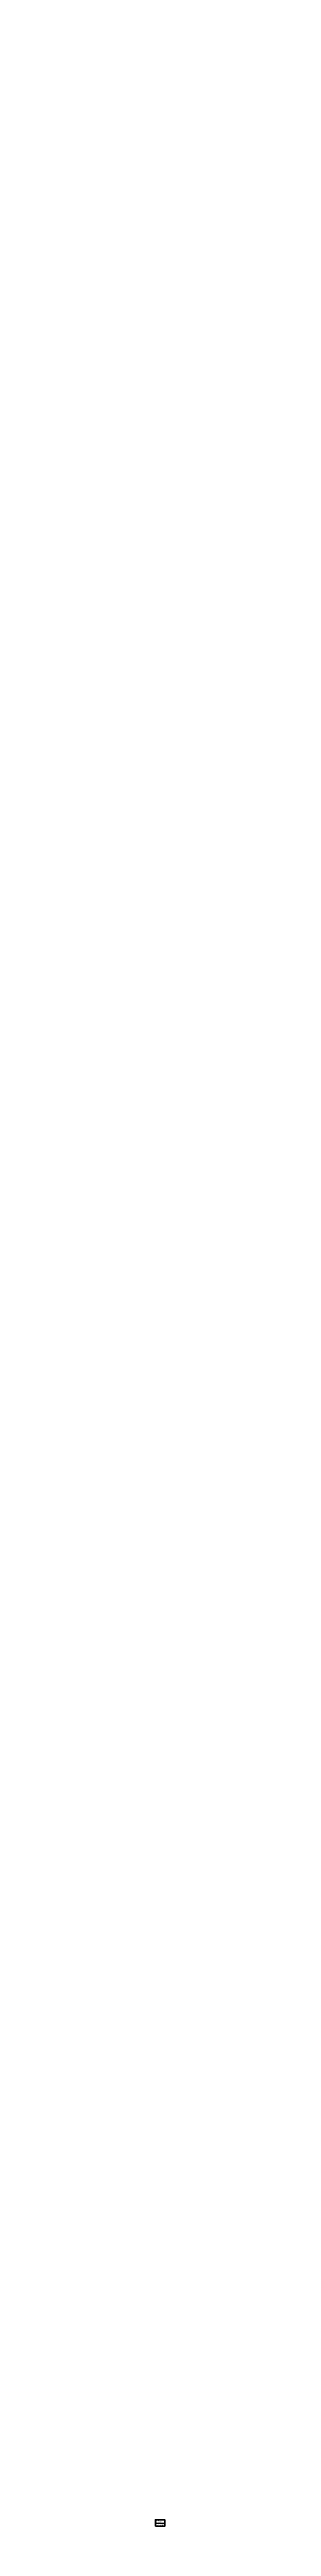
# Paper-space layout 'A5.0' of a CAD drawing. Header units: inches. Extents: x 0 to 17, y 0 to 3974.
# The model-space entities are those that its viewports show. They can reach past a viewport. Long polylines and large blocks are cut down to what shows.
import ezdxf

# ---------------------------------------------------------------- set-up
doc = ezdxf.new("R2010")
doc.units = ezdxf.units.IN
doc.header["$MEASUREMENT"] = 0
doc.layers.get('0').update_dxf_attribs({"lineweight": 9})
doc.layers.add('0-NPLT', color=250, linetype='Continuous', plot=False)
for name, color, linetype, lineweight in [('2', 7, 'Continuous', 18), ('3', 7, 'Continuous', 30), ('A-TEXTx', 7, 'Continuous', 18), ('TB-11x17', 7, 'Continuous', 50)]:
    doc.layers.add(name, color=color, linetype=linetype, lineweight=lineweight)
doc.layers.get('0-NPLT').off()
doc.layers.get('Defpoints').freeze()
doc.styles.get("Standard").update_dxf_attribs({"font": 'arial.ttf'})

# ---------------------------------------------------------------- blocks, each defined once
blk = doc.blocks.new('11x17 titleblock border')
at = {"layer": 'TB-11x17', "ltscale": 0.25}
blk.add_lwpolyline([(0.5, 0.1), (0.5, 10.6), (15.4, 10.6), (15.4, 0.1)], close=True, dxfattribs=at)
at = {"layer": 'TB-11x17', "lineweight": 0, "ltscale": 0.5, "insert": (0.4, 0.1), "char_height": 0.0312, "width": 3974.269, "attachment_point": 1, "rotation": 90}
blk.add_mtext("{\\fArial|b0|i0|c0|p34;THESE DRAWINGS ARE FREE FOR YOU TO SHARE, MODIFY, AND DUPLICATE. THIS WORK DOESN'T REPRESENT A LEGAL CONTRACT OR CONSTITUTE ARCHITECTURAL SERVICES. NO PERSON OR ORGANIZATION MAKES ANY WARRANTY REGARDING THE INFORMATION PROVIDED. THE CREATORS DISCLAIM LIABILITY FOR ANY DAMAGES RESULTING FROM ITS USE. THIS WORK IS AVAILABLE UNDER A CREATIVE COMMONS ATTRIBUTION SHARE-ALIKE LICENSE. SOME RIGHTS RESERVED. }", dxfattribs=at)
blk = doc.blocks.new('creativecommonslogo')
at = {"ltscale": 0.25}
h = blk.add_hatch(color=256, dxfattribs=at)
edge = h.paths.add_edge_path()
edge.add_arc((3036, 12538), 3.53, 0, 360)
h = blk.add_hatch(color=256, dxfattribs=at)
edge = h.paths.add_edge_path()
edge.add_arc((3099, 12538), 45.7, 0, 360)
edge = h.paths.add_edge_path(flags=16)
edge.add_arc((3099, 12538), 38.8, 0, 360)
h = blk.add_hatch(color=256, dxfattribs=at)
edge = h.paths.add_edge_path()
edge.add_arc((3162, 12538), 3.53, 0, 360)
at = {"lineweight": 5}
for centre, radius in [((3036, 12538), 3.53), ((3099, 12538), 45.7), ((3099, 12538), 38.8), ((3162, 12538), 3.53)]:
    blk.add_circle(centre, radius, dxfattribs=at)
at = {"char_height": 18, "width": 1.97}
for s, insert, attachment_point, rotation in [('{\\fArial|b1|i0|c0|p34;\\T0.75;s}', (3042, 12517), 5, 290.42291), ('{\\fArial|b1|i0|c0|p34;a}', (3048, 12557), 8, 70.2775), ('{\\fArial|b1|i0|c0|p34;t}', (3047, 12574), 5, 55.65417), ('{\\fArial|b1|i0|c0|p34;\\T0.75;h}', (3050, 12502), 5, 309.24197), ('{\\fArial|b1|i0|c0|p34;t}', (3057, 12585), 5, 41.27567), ('{\\fArial|b1|i0|c0|p34;\\T0.75;a}', (3061, 12490), 5, 321.37957), ('{\\fArial|b1|i0|c0|p34;r}', (3070, 12594), 5, 28.09659), ('{\\fArial|b1|i0|c0|p34;\\T0.75;r}', (3073, 12483), 5, 334.98063), ('{\\fArial|b1|i0|c0|p34;i}', (3081, 12599), 5, 16.88611), ('{\\fArial|b1|i0|c0|p34;\\T0.75;e}', (3087, 12478), 5, 349.21577), ('{\\fArial|b1|i0|c0|p34;b}', (3096, 12601), 5, 2.33171), ('{\\fArial|b1|i0|c0|p34;\\T0.75;-}', (3101, 12477), 5, 1.99034), ('{\\fArial|b1|i0|c0|p34;u}', (3115, 12599), 5, 345.56934), ('{\\fArial|b1|i0|c0|p34;\\T0.75;a}', (3114, 12480), 5, 14.75217), ('{\\fArial|b1|i0|c0|p34;\\T0.75;l}', (3128, 12484), 5, 27.69914), ('{\\fArial|b1|i0|c0|p34;t}', (3130, 12593), 5, 330.88852), ('{\\fArial|b1|i0|c0|p34;\\T0.75;i}', (3137, 12491), 5, 38.63165), ('{\\fArial|b1|i0|c0|p34;i}', (3140, 12586), 5, 319.13557), ('{\\fArial|b1|i0|c0|p34;\\T0.75;k}', (3149, 12502), 5, 53.99658), ('{\\fArial|b1|i0|c0|p34;o}', (3149, 12576), 5, 306.62525), ('{\\fArial|b1|i0|c0|p34;n}', (3158, 12561), 5, 290.54452), ('{\\fArial|b1|i0|c0|p34;\\T0.75;e}', (3156, 12517), 5, 69.68766)]:
    blk.add_mtext(s, dxfattribs=dict(at, insert=insert, attachment_point=attachment_point, rotation=rotation))
at = {"insert": (3071, 12564), "char_height": 38.81, "width": 6, "attachment_point": 1}
blk.add_mtext('{\\fArial|b1|i0|c0|p34;cc}', dxfattribs=at)

msp = doc.modelspace()

# ---------------------------------------------------------------- linework, layer by layer
at = {"layer": '2', "lineweight": 9, "ltscale": 0.1}
for p, q in [((3123.969982, 11971.0806668), (3123.969982, 10982.276289)), ((3000.0000785, 10886.5008975), (3192.0000785, 10886.5008975)), ((3000.0000785, 10838.5008975), (3192.0000785, 10838.5008975)), ((3000.0000785, 10790.5008975), (3192.0000785, 10790.5008975)), ((3000.0000785, 10742.5008975), (3192.0000785, 10742.5008975))]:
    msp.add_line(p, q, dxfattribs=at)
at = {"layer": '3', "ltscale": 0.25}
for p, q in [((4443.7618855, 3842.4676375), (4106.3041513, 3842.4676375)), ((4443.7618855, 3716.4676375), (4106.3041513, 3716.4676375))]:
    msp.add_line(p, q, dxfattribs=at)
at = {"layer": 'TB-11x17', "lineweight": 9, "ltscale": 0.1}
for p, q in [((3000.0000785, 12206.5566642), (3192.0000785, 12206.5566642)), ((3000.0000785, 12038.5566642), (3192.0000785, 12038.5566642))]:
    msp.add_line(p, q, dxfattribs=at)

# ---------------------------------------------------------------- block references
at = {"layer": 'TB-11x17', "ltscale": 0.25}
msp.add_blockref('creativecommonslogo', (-3, -220.3941283), dxfattribs=at)

# ---------------------------------------------------------------- texts
at = {"ltscale": 0.1, "char_height": 3, "attachment_point": 7}
for s, insert, width in [('{MATERIALS SCHEDULE}', (4106.2481563, 3849.5682085), 47.37102925), ('{FIXTURE & EQUIPMENT SCHEDULE}', (4106.2481563, 3723.5682085), 81.374874362)]:
    msp.add_mtext(s, dxfattribs=dict(at, insert=insert, width=width))
at = {"layer": 'A-TEXTx', "attachment_point": 1}
for s, insert, char_height, width in [('{\\fArial|b1|i0|c0|p34;\\T1.5;OPEN-SOURCE\\T1.25; \\P\\T1.22;ARCHITECTURAL\\P\\T1.58;DRAWING SET}', (3000.0000785, 12151.9673588), 14, 222.415029029), ('{02-14-2015\\P\\T0.97;FIRST ONLINE RELEASE}', (3000.525282, 10879.0814342), 12, 301.285070397), ('{12-31-2019\\P\\T0.97;MINOR GRAPHIC EDITS}', (3000.525282, 10831.0814342), 12, 301.285070397), ('{12-25-2020\\P\\T0.97;RENAMED & REFINED}', (3000.525282, 10783.0814342), 12, 301.285070397), ('{REVISIONS}', (3000.525282, 10910.2280401), 12, 3.324282936), ('SHEET TITLE', (3001.525282, 10597.3509908), 12, 208.543840469), ('DATE', (3001.525282, 10690.7958236), 12, 3.324282936)]:
    msp.add_mtext(s, dxfattribs=dict(at, insert=insert, char_height=char_height, width=width))
at = {"layer": 'A-TEXTx', "width": 0.474864075, "attachment_point": 1, "rotation": 90}
for s, insert, char_height in [('{\\fArial|b0|i0|c0|p18;\\T2;AMERICAN FARMHOUSE}', (3074.9853684, 10990.1974557), 36), ('{\\fArial|b0|i0|c0|p18;\\T1.8;FREE FILES AVAILABLE AT FREEFARMHOUSE.COM}', (3142.6264809, 10988.3202287), 18), ('{\\fArial|b0|i0|c0|p18;\\T1.8;A DESIGN BY JAY OSBORNE}', (3030.2662767, 11206.5936325), 18)]:
    msp.add_mtext(s, dxfattribs=dict(at, insert=insert, char_height=char_height))
at = {"layer": 'A-TEXTx', "ltscale": 0.5}
for s, insert, char_height, width, attachment_point in [('{\\fArial|b1|i0|c0|p34;12-25-2020}', (3001.4894768, 10644.7641175), 18, 203.811716726, 7), ('{\\fArial|b1|i0|c1|p0;MARK\tITEM\t\t\t\t\tSIZE\t\t\tMATERIAL\t\t\t\tNOTES\t\t\t\t\t\t\t\t\t\t\t\t\t\tMANUFACTURER / MODEL\t\t\t\t}\\P\\PF-00\t\tBRICK\t\t\t\t-\t\t\tSMOOTH BRICK\t\t\tRED COLOR, SAND-FACED, AVOID WIRE CUT OR "EXTRUDED" LOOK\t\t\t\t-', (4106.2957039, 3846.9746214), 2.25, 351.704374518, 1), ('F-20\t\tFLOOR DECKING\t\t\t1x4\t\t\tPAINTED WOOD\t\t\tTONGUE & GROOVE, UNPAINTED CEDAR PREFERRED\t\t\t\t\t\t-\\PF-22\t\tPORCH COLUMN\t\t\t6x6\t\t\tWOOD\t\t\t\tCHAMFERED 1" FROM EDGES\t\t\t\t\t\t\t\t\t\t-\\PF-24\t\tCLAPBOARD SIDING\t\t6"\t\t\tFIBER CEMENT\t\t\tJAMES HARDIE / ARTISAN LAP SIDI\tNG\t\t\t\t\t\t\t\t\t-\\PF-26\t\tEXT OPENING CASING\t\t5-6"\t\t\tFIBER CEMENT\t\t\t.75" THICK HARDIPLANK\t\t\t\t\t\t\t\t\t\t\t-\\PF-28\t\tBED MOLDING\t\t\t2.5"\t\t\tROT-RESISTANT \t\t\tPAINTED\t\t\t\t\t\t\t\t\t\t\t\t\t\t-\\PF-30\t\tASTRAGAL\t\t\t\t1"\t\t\tROT-RESISTANT\t\t\tPAINTED\t\t\t\t\t\t\t\t\t\t\t\t\t\t-\\PF-32\t\tCROWN MOLDING \t\t3"\t\t\tROT-RESISTANT\t\t\tPAINTED\t\t\t\t\t\t\t\t\t\t\t\t\t\t-', (4106.2968386, 3835.7514445), 2.25, 351.703239824, 1), ('X-80\t\tWATER HEATER\t\t\t8"x7"x3"\t\tINSTANT, TANKLESS, UNDERCOUNTER\t\t\t\t\t\t\t\t\t\t\tSTIEBEL / ELTRON MINI\\PX-84\t\tINTERIOR CEILING FAN\t\t48" DIA MAX\tINCLUDES LIGHTING\t\t\t\t\t\t\t\t\t\t\t\t\t\t-\\PX-86\t\tEXTERIOR CEILING FAN\t60" DIA MAX\t-\t\t\t\t\t\t\t\t\t\t\t\t\t\t\t\t\t-', (4106.2947555, 3645.0380908), 2.25, 314.697473114, 1), ('{\\fArial|b1|i0|c1|p0;MARK\tITEM\t\t\t\t\tSIZE\t\t\tNOTES\t\t\t\t\t\t\t\t\t\t\t\t\t\t\t\tMANUFACTURER / MODEL\t}\\P\\PX-00\t\tREFRIGERATOR\t\t\t25x25x69"\t\tENERGY STAR\t\t\t\t\t\t\t\t\t\t\t\t\t\t\tBLOMBERG / BRFB1042SS\\PX-02\t\tKITCHEN SINK\t\t\t24"x18"\t\tSINGLE BOWL, VITREOUS CHINA\t\t\t\t\t\t\t\t\t\t\t\tHIGHPOINT COLLECTION / FIRECLAY\\PX-04\t\tRANGE / OVEN\t\t\t24"x24"x36"\t\t-\t\t\t\t\t\t\t\t\t\t\t\t\t\t\t\t\t-\t\t\\PX-10\t\tKITCHEN COUNTERTOP\t1.5-2" THICK\tWHITE PORCELEIN TILE OVER COMPOSITE BOARD, WITH ROUNDED EDGES\t\t\t\t\t-\\PX-12\t\tFLOOR CABINETS\t\t12", 24" WIDE\tINCLUDES (3) 12" WALL UNITS AS FLOOR CABINETS WITH OPEN SHELVES\t\t\t\t\tIKEA / SEKTION\\PX-14\t\tWALL CABINETS\t\t\t12" WIDE\t\tPAINTED, GLAZED DOORS PREFERRED\t\t\t\t\t\t\t\t\t\t\tIKEA / SEKTION', (4106.3074922, 3720.9573375), 2.25, 351.692586269, 1), ('X-20\t\tTOILET\t\t\t\t26"x18"\t\t1.0 GPF\t\t\t\t\t\t\t\t\t\t\t\t\t\t\t\tTOTO / ROWAN CST405MF OR EQUIVALENT\\PX-22\t\tWC TOILET\t\t\t\t2\' MAX LENGTH\tWALL HUNG, 1.6 GPF, SIZE IS CRITICAL FOR PROPER CLEARANCES\t\t\t\t\t\tAQUIA / WALL HUNG DUAL FLUSH TOILET CT418F\\PX-24\t\tCORNER SINK\t\t\t16"x16" MAX\tVITREOUS CHINA, WALL HUNG OR PEDESTAL, SIZE CRITICAL FOR CLEARANCES\t\t\t\tELIZABETHAN CLASSICS / ETCB CORNER BASIN\\PX-26\t\tBATHROOM VANITY\t\t21"x42"\t\tCENTERED WITH MIRROR WALL CABINET\t\t\t\t\t\t\t\t\t\t-\\PX-28\t\tBATHTUB\t\t\t\t30"x60"x18"\t\tINSTALL LOW-FLOW SHOWER HEAD\t\t\t\t\t\t\t\t\t\t\tKOHLER / STERLING 71091120 OR EQUIVALENT\\PX-30\t\tMIRROR CABINET\t\t25"x38"x6"\t\tWHITE FRAME, OPTIONAL CASING SURROUND\t, CENTERED ON SINK\t\t\t\t\t\tIKEA / HEMNES OR EQUIVALENT', (4106.3250765, 3686.8892647), 2.25, 351.67500192, 1), ('F-40\t\t5V METAL ROOF PANELS\t24"OC\t\tGALVALUME\t\t\tOPTIONAL: STANDING SEAM METAL ROOF PANELS\t\t\t\t\t\t\t-\\PF-42\t\tBULBED RIDGE CAP\t\t4"\t\t\tGALVALUME\t\t\tUSE SAME SUPPLIER AND PRODUCT LINE AS 5V PANELS\t\t\t\t\t\t-\t\t\\PF-44\t\tHALF-ROUND GUTTER\t\t5" DIA\t\t\tGALV STEEL OR COPPER\tDOWNSPOUTS TO FOLLOW CORNER BOARDS\t\t\t\t\t\t\t\t-\\PF-52\t\tCHIMNEY CAP\t\t\t~2\'X2\'\t\t\tCONCRETE\t\t\t\tMINIMAL PROFILE, OPTIONAL: SPARK ARRESTOR OR CHIMNEY POT\t\t\t\t-', (4106.2801035, 3805.4754516), 2.25, 351.719974965, 1), ('F-60\t\tHARDWOOD FLOOR\t\t2-3" BOARDS\tFINISH WOOD\t\t\tTONGUE & GROOVE, STAINED\t\t\t\t\t\t\t\t\t\t-\t\t\t\t\t\t\\PF-62\t\tFLOOR TILE\t\t\t~2"\t\t\tCERAMIC\t\t\t\tHEXAGONAL PATTERN\t\t\t\t\t\t\t\t\t\t\t\t-\\PF-64\t\tWALL TILE\t\t\t\t4" SQUARE\t\tCERAMIC\t\t\t\tWHITE OR LIGHT BLUE\t\t\t\t\t\t\t\t\t\t\t\t-\\PF-66\t\tBRICK TILE\t\t\t\t1/2" THICK\t\tRECLAIMED BRICK\t\tTHIN BRICK VENEER, NARROW (1/4") MORTAR JOINTS, SMOOTH RED COLOR\t\t-\t\\PF-68\t\tBASE MOLDING\t\t\t.5"X4"\t\t\tFINISH WOOD\t\t\tINCLUDE DECORATIVE BASE CAP MOLDING\t\t\t\t\t\t\t\t-\\PF-72\t\tINT OPENING CASING\t\t.5"X4"\t\t\tWOOD\t\t\t\tPAINTED, WITH .75"-THICK PLINTH BLOCK AT BASE\t\t\t\t\t\t\t-\t\t\t\\PF-74\t\tBEADBOARD\t\t\t1/2"\t\t\tCOMPOSITE PANEL\t\tEXTERIOR GRADE BEADBOARD TO BE USED AT PORCH\t\t\t\t\t\t-\\PF-76\t\tWAINSCOT CAP\t\t\t-\t\t\tWOOD\t\t\t\tPAINTED\t\t\t\t\t\t\t\t\t\t\t\t\t\t-\\PF-78\t\tHANDRAIL\t\t\t\t2"\t\t\tFINISH WOOD\t\t\tSTAINED SAME COLOR AS FLOOR\t\t\t\t\t\t\t\t\t\t-\t\\PF-80\t\tNEWEL POST\t\t\t4x4\t\t\tWOOD\t\t\t\tPAINTED, MODESTLY DECORATIVE\t\t\t\t\t\t\t\t\t\t-\\PF-82\t\tCROWN MOLDING\t\t-\t\t\tWOOD OR MDF\t\t\tPAINTED\t\t\t\t\t\t\t\t\t\t\t\t\t\t-\\PF-90\t\tWINDOW SHUTTERS\t\t15"x60"\t\tWOOD\t\t\t\tSHALL BE OPERABLE. LOUVERS PREFERRED.\t\t\t\t\t\t\t\t-\\P\\P{\\fArial|b0|i0|c1|p0;\\W5.15290;  }\t\t', (4106.3501611, 3786.5442946), 2.25, 351.649917353, 1), ('X-40\t\tWOODSTOVE\t\t\t14"x19"x22"\t\tUSE DOUBLE WALL CONNECTOR PIPE\t\t\t\t\t\t\t\t\t\t\tJOTUL / F3 CB\\PX-42\t\tCORNER CUPBOARD\t\t~24"x24"x80"\tGLAZED DOORS, AVOID CHEAP VENEERS,  A "BOOKEND" FOR THE KITCHEN\t\t\t\t\tANTIQUE PREFERRED\\PX-44\t\tWASHER / DRYER COMBO\t24"x34"x23"\t\tVENTLESS, ENERGY STAR PREFERRED, FITS BELOW STAIRCASE\t\t\t\t\t\tHAIER / HWD1600BW', (4106.5394591, 3660.21879), 2.25, 342.045816465, 1)]:
    msp.add_mtext(s, dxfattribs=dict(at, insert=insert, char_height=char_height, width=width, attachment_point=attachment_point))
at = {"layer": 'A-TEXTx', "ltscale": 0.5, "insert": (4106.2512559, 3621.0740185), "char_height": 1.5, "attachment_point": 1}
msp.add_mtext('{\\H1.5x;FOR WINDOW & DOOR SCHEDULES: SEE SHEET A4.3\\PPREFERENCE SHALL BE GIVEN TO LOCALLY PRODUCED OR SALVAGED ANTIQUE MATERIALS\\P\\H0.66667x; }', dxfattribs=at)
at = {"layer": 'TB-11x17', "insert": (3001.525282, 10468.002284), "char_height": 12, "width": 208.543840469, "attachment_point": 1}
msp.add_mtext('{SHEET NO.}', dxfattribs=at)

psp = doc.layouts.new('A5.0')

# ---------------------------------------------------------------- block references
at = {"ltscale": 0.25}
psp.add_blockref('11x17 titleblock border', (0, 0), dxfattribs=at)

# ---------------------------------------------------------------- texts
at = {"lineweight": 0, "ltscale": 0.5, "insert": (15.5, 1), "char_height": 0.0625, "width": 1.678, "attachment_point": 7}
psp.add_mtext('{\\fArial|b1|i0|c1|p0;\\H1.5x;SCHEDULES}', dxfattribs=at)
at = {"layer": 'TB-11x17', "lineweight": 0, "insert": (15.5, 0.4), "char_height": 0.25, "width": 0.737, "attachment_point": 1}
psp.add_mtext('{\\fArial|b1|i0|c0|p34;A5.0}', dxfattribs=at)

# ---------------------------------------------------------------- viewports
at = {"layer": '0-NPLT', "lineweight": 0, "ltscale": 0.5, "view_target_point": (-1984.3488932, -1530.8095861)}
psp.add_viewport(center=(7.9, 5.4), size=(15, 10.5), view_center_point=(6256.3489717, 5265.3104836), view_height=252, status=4, dxfattribs=at)
at = {"layer": '0-NPLT', "view_target_point": (-2032.2892932, 10053.723295)}
psp.add_viewport(center=(16, 5.4), size=(1.25, 10.5), view_center_point=(5128.2893717, 1336.7776025), view_height=2016, status=3, dxfattribs=at)
at = {"layer": 'Defpoints', "view_target_point": (-3133.2918594, -1382.3952688)}
psp.add_viewport(center=(16, 5.2), size=(1.75, 10.75), view_center_point=(5947.2918594, 1904.3952688), view_height=516, dxfattribs=at)

doc.saveas('drawing.dxf')
